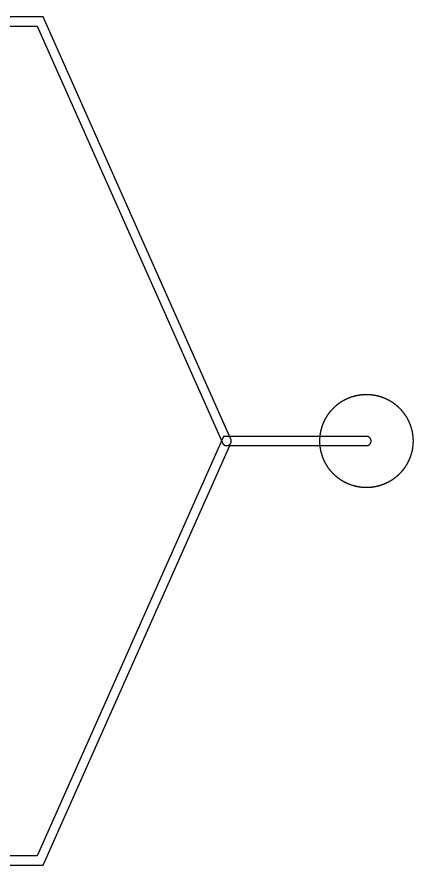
# Model space of a CAD drawing. Extents: x -44500 to 44500, y -47000 to 47000.
# Drawn here: x 12500 to 21000, y 25900 to 44100 of the extents above; entities that cross this region are included whole.
import ezdxf

# ---------------------------------------------------------------- set-up
doc = ezdxf.new("R2010")
doc.units = 0
doc.layers.add('Metal1', color=160, linetype='CONTINUOUS')

msp = doc.modelspace()

# ---------------------------------------------------------------- linework, layer by layer
at = {"layer": 'Metal1'}
for points in [[(-2958.58, 43900), (12935.01, 43900), (16908.62, 34959.39), (16908.64, 34959.4), (16908.75, 34959.15), (16909.65, 34957.15), (16910.6, 34955.2), (16911.65, 34953.2), (16912.7, 34951.25), (16913.75, 34949.4), (16914.9, 34947.5), (16916.1, 34945.6), (16917.3, 34943.8), (16918.6, 34941.95), (16919.9, 34940.15), (16921.25, 34938.4), (16922.6, 34936.7), (16924.05, 34934.95), (16925.45, 34933.35), (16928.5, 34930.1), (16930.1, 34928.5), (16933.35, 34925.45), (16934.95, 34924.05), (16936.7, 34922.6), (16938.4, 34921.25), (16940.15, 34919.9), (16941.95, 34918.6), (16943.8, 34917.3), (16945.6, 34916.1), (16947.5, 34914.9), (16949.4, 34913.75), (16951.25, 34912.7), (16953.2, 34911.65), (16955.2, 34910.6), (16957.15, 34909.65), (16959.15, 34908.75), (16961.2, 34907.85), (16963.25, 34907), (16965.35, 34906.2), (16967.45, 34905.45), (16969.55, 34904.75), (16973.8, 34903.5), (16975.9, 34902.95), (16978.05, 34902.45), (16980.2, 34902), (16982.35, 34901.6), (16984.6, 34901.2), (16986.75, 34900.9), (16991.15, 34900.4), (16995.55, 34900.1), (17000, 34900), (17004.45, 34900.1), (17008.85, 34900.4), (17013.25, 34900.9), (17015.4, 34901.2), (17017.65, 34901.6), (17019.8, 34902), (17021.95, 34902.45), (17024.1, 34902.95), (17026.2, 34903.5), (17030.45, 34904.75), (17032.55, 34905.45), (17034.65, 34906.2), (17036.75, 34907), (17038.8, 34907.85), (17040.85, 34908.75), (17042.85, 34909.65), (17044.8, 34910.6), (17046.8, 34911.65), (17048.75, 34912.7), (17050.6, 34913.75), (17052.5, 34914.9), (17054.4, 34916.1), (17056.2, 34917.3), (17058.05, 34918.6), (17059.85, 34919.9), (17061.6, 34921.25), (17063.3, 34922.6), (17065.05, 34924.05), (17066.65, 34925.45), (17069.9, 34928.5), (17071.5, 34930.1), (17074.55, 34933.35), (17075.95, 34934.95), (17077.4, 34936.7), (17078.75, 34938.4), (17080.1, 34940.15), (17081.4, 34941.95), (17082.7, 34943.8), (17083.9, 34945.6), (17085.1, 34947.5), (17086.25, 34949.4), (17087.3, 34951.25), (17088.35, 34953.2), (17089.4, 34955.2), (17090.35, 34957.15), (17091.25, 34959.15), (17092.15, 34961.2), (17093, 34963.25), (17093.8, 34965.35), (17094.55, 34967.45), (17095.25, 34969.55), (17096.5, 34973.8), (17097.05, 34975.9), (17097.55, 34978.05), (17098, 34980.2), (17098.4, 34982.35), (17098.8, 34984.6), (17099.1, 34986.75), (17099.6, 34991.15), (17099.9, 34995.55), (17100, 35000), (17099.9, 35004.45), (17099.6, 35008.85), (17099.1, 35013.25), (17098.8, 35015.4), (17098.4, 35017.65), (17098, 35019.8), (17097.55, 35021.95), (17097.05, 35024.1), (17096.5, 35026.2), (17095.25, 35030.45), (17094.55, 35032.55), (17093.8, 35034.65), (17093, 35036.75), (17092.15, 35038.8), (17091.36, 35040.6), (17091.38, 35040.61), (13064.99, 44100), (-3041.42, 44100)], [(-3041.42, 25900), (13064.99, 25900), (17064.99, 34900), (20000, 34900), (20004.45, 34900.1), (20008.85, 34900.4), (20013.25, 34900.9), (20015.4, 34901.2), (20017.65, 34901.6), (20019.8, 34902), (20021.95, 34902.45), (20024.1, 34902.95), (20026.2, 34903.5), (20030.45, 34904.75), (20032.55, 34905.45), (20034.65, 34906.2), (20036.75, 34907), (20038.8, 34907.85), (20040.85, 34908.75), (20042.85, 34909.65), (20044.8, 34910.6), (20046.8, 34911.65), (20048.75, 34912.7), (20050.6, 34913.75), (20052.5, 34914.9), (20054.4, 34916.1), (20056.2, 34917.3), (20058.05, 34918.6), (20059.85, 34919.9), (20061.6, 34921.25), (20063.3, 34922.6), (20065.05, 34924.05), (20066.65, 34925.45), (20069.9, 34928.5), (20071.5, 34930.1), (20074.55, 34933.35), (20075.95, 34934.95), (20077.4, 34936.7), (20078.75, 34938.4), (20080.1, 34940.15), (20081.4, 34941.95), (20082.7, 34943.8), (20083.9, 34945.6), (20085.1, 34947.5), (20086.25, 34949.4), (20087.3, 34951.25), (20088.35, 34953.2), (20089.4, 34955.2), (20090.35, 34957.15), (20091.25, 34959.15), (20092.15, 34961.2), (20093, 34963.25), (20093.8, 34965.35), (20094.55, 34967.45), (20095.25, 34969.55), (20096.5, 34973.8), (20097.05, 34975.9), (20097.55, 34978.05), (20098, 34980.2), (20098.4, 34982.35), (20098.8, 34984.6), (20099.1, 34986.75), (20099.6, 34991.15), (20099.9, 34995.55), (20100, 35000), (20099.9, 35004.45), (20099.6, 35008.85), (20099.1, 35013.25), (20098.8, 35015.4), (20098.4, 35017.65), (20098, 35019.8), (20097.55, 35021.95), (20097.05, 35024.1), (20096.5, 35026.2), (20095.25, 35030.45), (20094.55, 35032.55), (20093.8, 35034.65), (20093, 35036.75), (20092.15, 35038.8), (20091.25, 35040.85), (20090.35, 35042.85), (20089.4, 35044.8), (20088.35, 35046.8), (20087.3, 35048.75), (20086.25, 35050.6), (20085.1, 35052.5), (20083.9, 35054.4), (20082.7, 35056.2), (20081.4, 35058.05), (20080.1, 35059.85), (20078.75, 35061.6), (20077.4, 35063.3), (20075.95, 35065.05), (20074.55, 35066.65), (20071.5, 35069.9), (20069.9, 35071.5), (20066.65, 35074.55), (20065.05, 35075.95), (20063.3, 35077.4), (20061.6, 35078.75), (20059.85, 35080.1), (20058.05, 35081.4), (20056.2, 35082.7), (20054.4, 35083.9), (20052.5, 35085.1), (20050.6, 35086.25), (20048.75, 35087.3), (20046.8, 35088.35), (20044.8, 35089.4), (20042.85, 35090.35), (20040.85, 35091.25), (20038.8, 35092.15), (20036.75, 35093), (20034.65, 35093.8), (20032.55, 35094.55), (20030.45, 35095.25), (20026.2, 35096.5), (20024.1, 35097.05), (20021.95, 35097.55), (20019.8, 35098), (20017.65, 35098.4), (20015.4, 35098.8), (20013.25, 35099.1), (20008.85, 35099.6), (20004.45, 35099.9), (20000, 35100), (16935.01, 35100), (12935.01, 26100), (-2958.58, 26100)]]:
    msp.add_lwpolyline(points, dxfattribs=at)
msp.add_lwpolyline([(20999.9, 34985.9), (20999.6, 34971.8), (20999.1, 34957.7), (20998.4, 34943.65), (20997.95, 34936.6), (20997.5, 34929.6), (20997, 34922.6), (20996.4, 34915.55), (20995.8, 34908.55), (20995.1, 34901.5), (20994.4, 34894.5), (20993.65, 34887.5), (20991.95, 34873.5), (20991.05, 34866.55), (20990.05, 34859.55), (20989.05, 34852.6), (20988, 34845.65), (20986.9, 34838.7), (20985.7, 34831.7), (20984.5, 34824.8), (20983.25, 34817.85), (20981.95, 34810.95), (20980.6, 34804), (20979.2, 34797.15), (20977.75, 34790.25), (20976.25, 34783.4), (20974.7, 34776.5), (20973.1, 34769.65), (20971.45, 34762.8), (20969.75, 34755.95), (20968, 34749.1), (20966.2, 34742.3), (20964.35, 34735.5), (20962.5, 34728.75), (20960.55, 34721.95), (20958.55, 34715.15), (20956.55, 34708.45), (20954.45, 34701.7), (20952.35, 34695), (20947.95, 34681.6), (20945.65, 34674.9), (20943.35, 34668.25), (20941, 34661.65), (20938.6, 34655), (20936.15, 34648.4), (20933.65, 34641.85), (20931.1, 34635.25), (20928.5, 34628.7), (20925.9, 34622.25), (20923.2, 34615.7), (20920.45, 34609.15), (20917.7, 34602.75), (20914.85, 34596.25), (20912, 34589.85), (20909.1, 34583.45), (20906.15, 34577.05), (20903.15, 34570.7), (20900.1, 34564.35), (20897, 34558), (20893.85, 34551.65), (20890.65, 34545.35), (20887.45, 34539.1), (20884.2, 34532.9), (20880.9, 34526.7), (20877.5, 34520.45), (20874.15, 34514.35), (20870.7, 34508.2), (20867.2, 34502.05), (20863.65, 34495.95), (20860.1, 34489.9), (20856.45, 34483.8), (20852.85, 34477.85), (20849.15, 34471.85), (20845.35, 34465.8), (20841.6, 34459.9), (20837.75, 34453.95), (20833.9, 34448.1), (20830, 34442.25), (20826.05, 34436.45), (20822.05, 34430.6), (20818, 34424.8), (20813.95, 34419.1), (20809.85, 34413.4), (20805.7, 34407.7), (20801.5, 34402.05), (20797.25, 34396.4), (20793, 34390.8), (20788.7, 34385.25), (20784.35, 34379.7), (20779.95, 34374.2), (20775.5, 34368.7), (20771.05, 34363.25), (20766.55, 34357.85), (20762, 34352.45), (20757.4, 34347.05), (20752.8, 34341.8), (20748.15, 34336.5), (20743.45, 34331.25), (20738.7, 34326), (20733.95, 34320.8), (20729.2, 34315.7), (20724.3, 34310.55), (20719.45, 34305.5), (20714.55, 34300.45), (20709.6, 34295.4), (20704.6, 34290.4), (20699.55, 34285.45), (20694.5, 34280.55), (20689.45, 34275.7), (20684.3, 34270.8), (20679.2, 34266.05), (20674, 34261.3), (20668.75, 34256.55), (20663.5, 34251.85), (20658.2, 34247.2), (20652.95, 34242.6), (20647.55, 34238), (20642.15, 34233.45), (20636.75, 34228.95), (20631.3, 34224.5), (20625.8, 34220.05), (20620.3, 34215.65), (20614.75, 34211.3), (20609.2, 34207), (20603.6, 34202.75), (20597.95, 34198.5), (20592.3, 34194.3), (20586.6, 34190.15), (20580.9, 34186.05), (20575.2, 34182), (20569.4, 34177.95), (20563.55, 34173.95), (20557.75, 34170), (20551.9, 34166.1), (20546.05, 34162.25), (20540.1, 34158.4), (20534.2, 34154.65), (20528.15, 34150.85), (20522.15, 34147.15), (20516.2, 34143.55), (20510.1, 34139.9), (20504.05, 34136.35), (20497.95, 34132.8), (20491.8, 34129.3), (20485.65, 34125.85), (20479.55, 34122.5), (20473.3, 34119.1), (20467.1, 34115.8), (20460.9, 34112.55), (20454.65, 34109.35), (20448.35, 34106.15), (20442, 34103), (20435.65, 34099.9), (20429.3, 34096.85), (20422.95, 34093.85), (20416.55, 34090.9), (20410.15, 34088), (20403.75, 34085.15), (20397.25, 34082.3), (20390.85, 34079.55), (20384.3, 34076.8), (20377.75, 34074.1), (20371.3, 34071.5), (20364.75, 34068.9), (20358.15, 34066.35), (20351.6, 34063.85), (20345, 34061.4), (20338.35, 34059), (20331.75, 34056.65), (20325.1, 34054.35), (20318.4, 34052.05), (20305, 34047.65), (20298.3, 34045.55), (20291.55, 34043.45), (20284.85, 34041.45), (20278.05, 34039.45), (20271.25, 34037.5), (20264.5, 34035.65), (20257.7, 34033.8), (20250.9, 34032), (20244.05, 34030.25), (20237.2, 34028.55), (20230.35, 34026.9), (20223.5, 34025.3), (20216.6, 34023.75), (20209.75, 34022.25), (20202.85, 34020.8), (20196, 34019.4), (20189.05, 34018.05), (20182.15, 34016.75), (20175.2, 34015.5), (20168.3, 34014.3), (20161.3, 34013.1), (20154.35, 34012), (20147.4, 34010.95), (20140.45, 34009.95), (20133.45, 34008.95), (20126.5, 34008.05), (20112.5, 34006.35), (20105.5, 34005.6), (20098.5, 34004.9), (20091.45, 34004.2), (20084.45, 34003.6), (20077.4, 34003), (20070.4, 34002.5), (20063.4, 34002.05), (20056.35, 34001.6), (20042.3, 34000.9), (20028.2, 34000.4), (20014.1, 34000.1), (20000, 34000), (19985.9, 34000.1), (19971.8, 34000.4), (19957.7, 34000.9), (19943.65, 34001.6), (19936.6, 34002.05), (19929.6, 34002.5), (19922.6, 34003), (19915.55, 34003.6), (19908.55, 34004.2), (19901.5, 34004.9), (19894.5, 34005.6), (19887.5, 34006.35), (19873.5, 34008.05), (19866.55, 34008.95), (19859.55, 34009.95), (19852.6, 34010.95), (19845.65, 34012), (19838.7, 34013.1), (19831.7, 34014.3), (19824.8, 34015.5), (19817.85, 34016.75), (19810.95, 34018.05), (19804, 34019.4), (19797.15, 34020.8), (19790.25, 34022.25), (19783.4, 34023.75), (19776.5, 34025.3), (19769.65, 34026.9), (19762.8, 34028.55), (19755.95, 34030.25), (19749.1, 34032), (19742.3, 34033.8), (19735.5, 34035.65), (19728.75, 34037.5), (19721.95, 34039.45), (19715.15, 34041.45), (19708.45, 34043.45), (19701.7, 34045.55), (19695, 34047.65), (19681.6, 34052.05), (19674.9, 34054.35), (19668.25, 34056.65), (19661.65, 34059), (19655, 34061.4), (19648.4, 34063.85), (19641.85, 34066.35), (19635.25, 34068.9), (19628.7, 34071.5), (19622.25, 34074.1), (19615.7, 34076.8), (19609.15, 34079.55), (19602.75, 34082.3), (19596.25, 34085.15), (19589.85, 34088), (19583.45, 34090.9), (19577.05, 34093.85), (19570.7, 34096.85), (19564.35, 34099.9), (19558, 34103), (19551.65, 34106.15), (19545.35, 34109.35), (19539.1, 34112.55), (19532.9, 34115.8), (19526.7, 34119.1), (19520.45, 34122.5), (19514.35, 34125.85), (19508.2, 34129.3), (19502.05, 34132.8), (19495.95, 34136.35), (19489.9, 34139.9), (19483.8, 34143.55), (19477.85, 34147.15), (19471.85, 34150.85), (19465.8, 34154.65), (19459.9, 34158.4), (19453.95, 34162.25), (19448.1, 34166.1), (19442.25, 34170), (19436.45, 34173.95), (19430.6, 34177.95), (19424.8, 34182), (19419.1, 34186.05), (19413.4, 34190.15), (19407.7, 34194.3), (19402.05, 34198.5), (19396.4, 34202.75), (19390.8, 34207), (19385.25, 34211.3), (19379.7, 34215.65), (19374.2, 34220.05), (19368.7, 34224.5), (19363.25, 34228.95), (19357.85, 34233.45), (19352.45, 34238), (19347.05, 34242.6), (19341.8, 34247.2), (19336.5, 34251.85), (19331.25, 34256.55), (19326, 34261.3), (19320.8, 34266.05), (19315.7, 34270.8), (19310.55, 34275.7), (19305.5, 34280.55), (19300.45, 34285.45), (19295.4, 34290.4), (19290.4, 34295.4), (19285.45, 34300.45), (19280.55, 34305.5), (19275.7, 34310.55), (19270.8, 34315.7), (19266.05, 34320.8), (19261.3, 34326), (19256.55, 34331.25), (19251.85, 34336.5), (19247.2, 34341.8), (19242.6, 34347.05), (19238, 34352.45), (19233.45, 34357.85), (19228.95, 34363.25), (19224.5, 34368.7), (19220.05, 34374.2), (19215.65, 34379.7), (19211.3, 34385.25), (19207, 34390.8), (19202.75, 34396.4), (19198.5, 34402.05), (19194.3, 34407.7), (19190.15, 34413.4), (19186.05, 34419.1), (19182, 34424.8), (19177.95, 34430.6), (19173.95, 34436.45), (19170, 34442.25), (19166.1, 34448.1), (19162.25, 34453.95), (19158.4, 34459.9), (19154.65, 34465.8), (19150.85, 34471.85), (19147.15, 34477.85), (19143.55, 34483.8), (19139.9, 34489.9), (19136.35, 34495.95), (19132.8, 34502.05), (19129.3, 34508.2), (19125.85, 34514.35), (19122.5, 34520.45), (19119.1, 34526.7), (19115.8, 34532.9), (19112.55, 34539.1), (19109.35, 34545.35), (19106.15, 34551.65), (19103, 34558), (19099.9, 34564.35), (19096.85, 34570.7), (19093.85, 34577.05), (19090.9, 34583.45), (19088, 34589.85), (19085.15, 34596.25), (19082.3, 34602.75), (19079.55, 34609.15), (19076.8, 34615.7), (19074.1, 34622.25), (19071.5, 34628.7), (19068.9, 34635.25), (19066.35, 34641.85), (19063.85, 34648.4), (19061.4, 34655), (19059, 34661.65), (19056.65, 34668.25), (19054.35, 34674.9), (19052.05, 34681.6), (19047.65, 34695), (19045.55, 34701.7), (19043.45, 34708.45), (19041.45, 34715.15), (19039.45, 34721.95), (19037.5, 34728.75), (19035.65, 34735.5), (19033.8, 34742.3), (19032, 34749.1), (19030.25, 34755.95), (19028.55, 34762.8), (19026.9, 34769.65), (19025.3, 34776.5), (19023.75, 34783.4), (19022.25, 34790.25), (19020.8, 34797.15), (19019.4, 34804), (19018.05, 34810.95), (19016.75, 34817.85), (19015.5, 34824.8), (19014.3, 34831.7), (19013.1, 34838.7), (19012, 34845.65), (19010.95, 34852.6), (19009.95, 34859.55), (19008.95, 34866.55), (19008.05, 34873.5), (19006.35, 34887.5), (19005.6, 34894.5), (19004.9, 34901.5), (19004.2, 34908.55), (19003.6, 34915.55), (19003, 34922.6), (19002.5, 34929.6), (19002.05, 34936.6), (19001.6, 34943.65), (19000.9, 34957.7), (19000.4, 34971.8), (19000.1, 34985.9), (19000, 35000), (19000.1, 35014.1), (19000.4, 35028.2), (19000.9, 35042.3), (19001.6, 35056.35), (19002.05, 35063.4), (19002.5, 35070.4), (19003, 35077.4), (19003.6, 35084.45), (19004.2, 35091.45), (19004.9, 35098.5), (19005.6, 35105.5), (19006.35, 35112.5), (19008.05, 35126.5), (19008.95, 35133.45), (19009.95, 35140.45), (19010.95, 35147.4), (19012, 35154.35), (19013.1, 35161.3), (19014.3, 35168.3), (19015.5, 35175.2), (19016.75, 35182.15), (19018.05, 35189.05), (19019.4, 35196), (19020.8, 35202.85), (19022.25, 35209.75), (19023.75, 35216.6), (19025.3, 35223.5), (19026.9, 35230.35), (19028.55, 35237.2), (19030.25, 35244.05), (19032, 35250.9), (19033.8, 35257.7), (19035.65, 35264.5), (19037.5, 35271.25), (19039.45, 35278.05), (19041.45, 35284.85), (19043.45, 35291.55), (19045.55, 35298.3), (19047.65, 35305), (19052.05, 35318.4), (19054.35, 35325.1), (19056.65, 35331.75), (19059, 35338.35), (19061.4, 35345), (19063.85, 35351.6), (19066.35, 35358.15), (19068.9, 35364.75), (19071.5, 35371.3), (19074.1, 35377.75), (19076.8, 35384.3), (19079.55, 35390.85), (19082.3, 35397.25), (19085.15, 35403.75), (19088, 35410.15), (19090.9, 35416.55), (19093.85, 35422.95), (19096.85, 35429.3), (19099.9, 35435.65), (19103, 35442), (19106.15, 35448.35), (19109.35, 35454.65), (19112.55, 35460.9), (19115.8, 35467.1), (19119.1, 35473.3), (19122.5, 35479.55), (19125.85, 35485.65), (19129.3, 35491.8), (19132.8, 35497.95), (19136.35, 35504.05), (19139.9, 35510.1), (19143.55, 35516.2), (19147.15, 35522.15), (19150.85, 35528.15), (19154.65, 35534.2), (19158.4, 35540.1), (19162.25, 35546.05), (19166.1, 35551.9), (19170, 35557.75), (19173.95, 35563.55), (19177.95, 35569.4), (19182, 35575.2), (19186.05, 35580.9), (19190.15, 35586.6), (19194.3, 35592.3), (19198.5, 35597.95), (19202.75, 35603.6), (19207, 35609.2), (19211.3, 35614.75), (19215.65, 35620.3), (19220.05, 35625.8), (19224.5, 35631.3), (19228.95, 35636.75), (19233.45, 35642.15), (19238, 35647.55), (19242.6, 35652.95), (19247.2, 35658.2), (19251.85, 35663.5), (19256.55, 35668.75), (19261.3, 35674), (19266.05, 35679.2), (19270.8, 35684.3), (19275.7, 35689.45), (19280.55, 35694.5), (19285.45, 35699.55), (19290.4, 35704.6), (19295.4, 35709.6), (19300.45, 35714.55), (19305.5, 35719.45), (19310.55, 35724.3), (19315.7, 35729.2), (19320.8, 35733.95), (19326, 35738.7), (19331.25, 35743.45), (19336.5, 35748.15), (19341.8, 35752.8), (19347.05, 35757.4), (19352.45, 35762), (19357.85, 35766.55), (19363.25, 35771.05), (19368.7, 35775.5), (19374.2, 35779.95), (19379.7, 35784.35), (19385.25, 35788.7), (19390.8, 35793), (19396.4, 35797.25), (19402.05, 35801.5), (19407.7, 35805.7), (19413.4, 35809.85), (19419.1, 35813.95), (19424.8, 35818), (19430.6, 35822.05), (19436.45, 35826.05), (19442.25, 35830), (19448.1, 35833.9), (19453.95, 35837.75), (19459.9, 35841.6), (19465.8, 35845.35), (19471.85, 35849.15), (19477.85, 35852.85), (19483.8, 35856.45), (19489.9, 35860.1), (19495.95, 35863.65), (19502.05, 35867.2), (19508.2, 35870.7), (19514.35, 35874.15), (19520.45, 35877.5), (19526.7, 35880.9), (19532.9, 35884.2), (19539.1, 35887.45), (19545.35, 35890.65), (19551.65, 35893.85), (19558, 35897), (19564.35, 35900.1), (19570.7, 35903.15), (19577.05, 35906.15), (19583.45, 35909.1), (19589.85, 35912), (19596.25, 35914.85), (19602.75, 35917.7), (19609.15, 35920.45), (19615.7, 35923.2), (19622.25, 35925.9), (19628.7, 35928.5), (19635.25, 35931.1), (19641.85, 35933.65), (19648.4, 35936.15), (19655, 35938.6), (19661.65, 35941), (19668.25, 35943.35), (19674.9, 35945.65), (19681.6, 35947.95), (19695, 35952.35), (19701.7, 35954.45), (19708.45, 35956.55), (19715.15, 35958.55), (19721.95, 35960.55), (19728.75, 35962.5), (19735.5, 35964.35), (19742.3, 35966.2), (19749.1, 35968), (19755.95, 35969.75), (19762.8, 35971.45), (19769.65, 35973.1), (19776.5, 35974.7), (19783.4, 35976.25), (19790.25, 35977.75), (19797.15, 35979.2), (19804, 35980.6), (19810.95, 35981.95), (19817.85, 35983.25), (19824.8, 35984.5), (19831.7, 35985.7), (19838.7, 35986.9), (19845.65, 35988), (19852.6, 35989.05), (19859.55, 35990.05), (19866.55, 35991.05), (19873.5, 35991.95), (19887.5, 35993.65), (19894.5, 35994.4), (19901.5, 35995.1), (19908.55, 35995.8), (19915.55, 35996.4), (19922.6, 35997), (19929.6, 35997.5), (19936.6, 35997.95), (19943.65, 35998.4), (19957.7, 35999.1), (19971.8, 35999.6), (19985.9, 35999.9), (20000, 36000), (20014.1, 35999.9), (20028.2, 35999.6), (20042.3, 35999.1), (20056.35, 35998.4), (20063.4, 35997.95), (20070.4, 35997.5), (20077.4, 35997), (20084.45, 35996.4), (20091.45, 35995.8), (20098.5, 35995.1), (20105.5, 35994.4), (20112.5, 35993.65), (20126.5, 35991.95), (20133.45, 35991.05), (20140.45, 35990.05), (20147.4, 35989.05), (20154.35, 35988), (20161.3, 35986.9), (20168.3, 35985.7), (20175.2, 35984.5), (20182.15, 35983.25), (20189.05, 35981.95), (20196, 35980.6), (20202.85, 35979.2), (20209.75, 35977.75), (20216.6, 35976.25), (20223.5, 35974.7), (20230.35, 35973.1), (20237.2, 35971.45), (20244.05, 35969.75), (20250.9, 35968), (20257.7, 35966.2), (20264.5, 35964.35), (20271.25, 35962.5), (20278.05, 35960.55), (20284.85, 35958.55), (20291.55, 35956.55), (20298.3, 35954.45), (20305, 35952.35), (20318.4, 35947.95), (20325.1, 35945.65), (20331.75, 35943.35), (20338.35, 35941), (20345, 35938.6), (20351.6, 35936.15), (20358.15, 35933.65), (20364.75, 35931.1), (20371.3, 35928.5), (20377.75, 35925.9), (20384.3, 35923.2), (20390.85, 35920.45), (20397.25, 35917.7), (20403.75, 35914.85), (20410.15, 35912), (20416.55, 35909.1), (20422.95, 35906.15), (20429.3, 35903.15), (20435.65, 35900.1), (20442, 35897), (20448.35, 35893.85), (20454.65, 35890.65), (20460.9, 35887.45), (20467.1, 35884.2), (20473.3, 35880.9), (20479.55, 35877.5), (20485.65, 35874.15), (20491.8, 35870.7), (20497.95, 35867.2), (20504.05, 35863.65), (20510.1, 35860.1), (20516.2, 35856.45), (20522.15, 35852.85), (20528.15, 35849.15), (20534.2, 35845.35), (20540.1, 35841.6), (20546.05, 35837.75), (20551.9, 35833.9), (20557.75, 35830), (20563.55, 35826.05), (20569.4, 35822.05), (20575.2, 35818), (20580.9, 35813.95), (20586.6, 35809.85), (20592.3, 35805.7), (20597.95, 35801.5), (20603.6, 35797.25), (20609.2, 35793), (20614.75, 35788.7), (20620.3, 35784.35), (20625.8, 35779.95), (20631.3, 35775.5), (20636.75, 35771.05), (20642.15, 35766.55), (20647.55, 35762), (20652.95, 35757.4), (20658.2, 35752.8), (20663.5, 35748.15), (20668.75, 35743.45), (20674, 35738.7), (20679.2, 35733.95), (20684.3, 35729.2), (20689.45, 35724.3), (20694.5, 35719.45), (20699.55, 35714.55), (20704.6, 35709.6), (20709.6, 35704.6), (20714.55, 35699.55), (20719.45, 35694.5), (20724.3, 35689.45), (20729.2, 35684.3), (20733.95, 35679.2), (20738.7, 35674), (20743.45, 35668.75), (20748.15, 35663.5), (20752.8, 35658.2), (20757.4, 35652.95), (20762, 35647.55), (20766.55, 35642.15), (20771.05, 35636.75), (20775.5, 35631.3), (20779.95, 35625.8), (20784.35, 35620.3), (20788.7, 35614.75), (20793, 35609.2), (20797.25, 35603.6), (20801.5, 35597.95), (20805.7, 35592.3), (20809.85, 35586.6), (20813.95, 35580.9), (20818, 35575.2), (20822.05, 35569.4), (20826.05, 35563.55), (20830, 35557.75), (20833.9, 35551.9), (20837.75, 35546.05), (20841.6, 35540.1), (20845.35, 35534.2), (20849.15, 35528.15), (20852.85, 35522.15), (20856.45, 35516.2), (20860.1, 35510.1), (20863.65, 35504.05), (20867.2, 35497.95), (20870.7, 35491.8), (20874.15, 35485.65), (20877.5, 35479.55), (20880.9, 35473.3), (20884.2, 35467.1), (20887.45, 35460.9), (20890.65, 35454.65), (20893.85, 35448.35), (20897, 35442), (20900.1, 35435.65), (20903.15, 35429.3), (20906.15, 35422.95), (20909.1, 35416.55), (20912, 35410.15), (20914.85, 35403.75), (20917.7, 35397.25), (20920.45, 35390.85), (20923.2, 35384.3), (20925.9, 35377.75), (20928.5, 35371.3), (20931.1, 35364.75), (20933.65, 35358.15), (20936.15, 35351.6), (20938.6, 35345), (20941, 35338.35), (20943.35, 35331.75), (20945.65, 35325.1), (20947.95, 35318.4), (20952.35, 35305), (20954.45, 35298.3), (20956.55, 35291.55), (20958.55, 35284.85), (20960.55, 35278.05), (20962.5, 35271.25), (20964.35, 35264.5), (20966.2, 35257.7), (20968, 35250.9), (20969.75, 35244.05), (20971.45, 35237.2), (20973.1, 35230.35), (20974.7, 35223.5), (20976.25, 35216.6), (20977.75, 35209.75), (20979.2, 35202.85), (20980.6, 35196), (20981.95, 35189.05), (20983.25, 35182.15), (20984.5, 35175.2), (20985.7, 35168.3), (20986.9, 35161.3), (20988, 35154.35), (20989.05, 35147.4), (20990.05, 35140.45), (20991.05, 35133.45), (20991.95, 35126.5), (20993.65, 35112.5), (20994.4, 35105.5), (20995.1, 35098.5), (20995.8, 35091.45), (20996.4, 35084.45), (20997, 35077.4), (20997.5, 35070.4), (20997.95, 35063.4), (20998.4, 35056.35), (20999.1, 35042.3), (20999.6, 35028.2), (20999.9, 35014.1), (21000, 35000)], close=True, dxfattribs=at)

doc.saveas('drawing.dxf')
